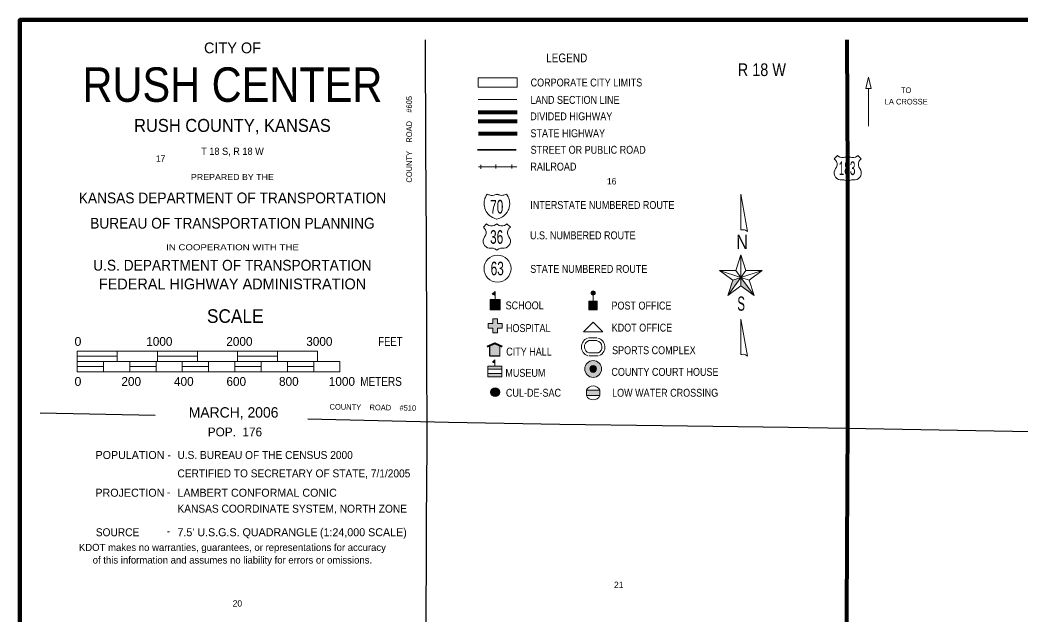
# Model space of a CAD drawing. Extents: x 291.99 to 296.49, y 2643.54 to 2647.48.
# Drawn here: x 291.988 to 294.354, y 2646.076 to 2647.482 of the extents above; entities that cross this region are included whole.
import ezdxf
from ezdxf.enums import TextEntityAlignment as Align

# ---------------------------------------------------------------- set-up
doc = ezdxf.new("R2010")
doc.units = 0
doc.header["$LTSCALE"] = 0.0061
doc.linetypes.add('LONG_DASHED', pattern=[7.5, 6, -1.5])
doc.linetypes.add('MEDIUM_DASHED', pattern=[4.5, 3, -1.5])
for name, color, linetype, lineweight in [('11', 7, 'Continuous', 80), ('14', 7, 'Continuous', 25), ('19', 7, 'Continuous', 13), ('35', 7, 'Continuous', 13), ('48', 7, 'Continuous', 106), ('49', 7, 'Continuous', 13), ('50', 7, 'Continuous', 13), ('51', 7, 'Continuous', 13)]:
    doc.layers.add(name, color=color, linetype=linetype, lineweight=lineweight)
doc.layers.add('45', color=7, linetype='Continuous')
doc.layers.add('46', color=7, linetype='Continuous')

msp = doc.modelspace()

# ---------------------------------------------------------------- hatches: boundary and pattern name
at = {"layer": '50'}
for points in [[(293.112311, 2646.830303), (293.105303, 2646.833144), (293.112311, 2646.839205)], [(293.344489, 2646.831197, 1), (293.344063, 2646.840998, 1)], [(293.100379, 2646.796402), (293.100379, 2646.820455), (293.124432, 2646.820455), (293.124432, 2646.796402)], [(293.33447, 2646.796402), (293.33447, 2646.816667), (293.353977, 2646.816667), (293.353977, 2646.796402)], [(293.107008, 2646.741856), (293.117992, 2646.741856), (293.117992, 2646.752652), (293.128788, 2646.752652), (293.128788, 2646.763636), (293.117992, 2646.763636), (293.117992, 2646.774621), (293.107008, 2646.774621), (293.107008, 2646.763636), (293.096023, 2646.763636), (293.096023, 2646.752652), (293.107008, 2646.752652)], [(293.111932, 2646.716856), (293.099621, 2646.711364), (293.099621, 2646.686553), (293.123674, 2646.686553), (293.123674, 2646.711364)], [(293.12822, 2646.662879), (293.12822, 2646.655303), (293.095455, 2646.655303), (293.095455, 2646.662879)], [(293.111932, 2646.669886), (293.111932, 2646.677462), (293.106061, 2646.672348)], [(293.364301, 2646.656705, 1), (293.324619, 2646.655478, 1)], [(293.352284, 2646.657932, 1), (293.336636, 2646.65425, 1)], [(293.12822, 2646.645076), (293.12822, 2646.6375), (293.095455, 2646.6375), (293.095455, 2646.645076)], [(293.122888, 2646.601349, 1), (293.102371, 2646.601349, 1)], [(293.328598, 2646.605682), (293.360417, 2646.605682), (293.360417, 2646.592992), (293.328598, 2646.592992)]]:
    msp.add_hatch(color=256, dxfattribs=at).paths.add_polyline_path(points)
at = {"layer": '51'}
for points in [[(293.662689, 2646.829735), (293.674811, 2646.866667), (293.694129, 2646.872917)], [(293.694129, 2646.872917), (293.694129, 2646.852652), (293.725379, 2646.829735)]]:
    msp.add_hatch(color=256, dxfattribs=at).paths.add_polyline_path(points)

# ---------------------------------------------------------------- linework, layer by layer
at = {"layer": '11'}
msp.add_lwpolyline([(293.922159, 2643.64697), (293.926136, 2643.899242), (293.934091, 2644.189962), (293.937311, 2644.565909), (293.940341, 2644.94375), (293.940152, 2645.332955), (293.94678, 2645.626894), (293.944886, 2646.083902), (293.94678, 2646.529545), (293.94678, 2647.11572), (293.945455, 2647.434848)], dxfattribs=at)
at = {"layer": '14'}
msp.add_line((292.035606, 2646.552462), (292.307955, 2646.546402), dxfattribs=at)
for points in [[(292.942045, 2644.615341), (292.943939, 2644.874432), (292.944886, 2645.089773), (292.947159, 2645.415909), (292.948674, 2645.677462), (292.949432, 2645.991098), (292.950379, 2646.295644), (292.951894, 2646.473106), (292.951136, 2646.716477), (292.950189, 2646.963447), (292.948674, 2647.182197), (292.947917, 2647.434848)], [(292.669318, 2646.538068), (293.002462, 2646.530492), (293.26572, 2646.525568), (293.507576, 2646.522159), (293.806439, 2646.517992), (293.946591, 2646.51572), (294.988447, 2646.497348), (295.32197, 2646.493182), (295.823485, 2646.485985)]]:
    msp.add_lwpolyline(points, dxfattribs=at)
at = {"layer": '19'}
msp.add_lwpolyline([(293.922538, 2647.161553), (293.914962, 2647.153788), (293.917992, 2647.150379), (293.920076, 2647.14697), (293.921402, 2647.142614), (293.921402, 2647.138258), (293.920076, 2647.133902), (293.917992, 2647.130303), (293.915909, 2647.126705), (293.914773, 2647.122348), (293.914773, 2647.117992), (293.915909, 2647.113447), (293.917992, 2647.110038), (293.921212, 2647.106818), (293.924811, 2647.104545), (293.928977, 2647.103409), (293.937879, 2647.103409), (293.942045, 2647.102273), (293.945644, 2647.100189), (293.94697, 2647.099432), (293.951326, 2647.102273), (293.955492, 2647.103409), (293.964015, 2647.103409), (293.96875, 2647.104545), (293.972348, 2647.106818), (293.975379, 2647.110038), (293.977652, 2647.113447), (293.978788, 2647.117992), (293.978788, 2647.122348), (293.977652, 2647.126705), (293.975379, 2647.130303), (293.973295, 2647.133902), (293.97197, 2647.138258), (293.97197, 2647.142614), (293.973295, 2647.14697), (293.975379, 2647.150379), (293.978788, 2647.153788), (293.970455, 2647.161553), (293.969129, 2647.160038), (293.965341, 2647.157765), (293.961174, 2647.156629), (293.956629, 2647.156629), (293.952462, 2647.157765), (293.948674, 2647.160038), (293.946402, 2647.161553), (293.944318, 2647.160038), (293.94053, 2647.157765), (293.936553, 2647.156629), (293.932008, 2647.156629), (293.927841, 2647.157765), (293.924242, 2647.160038)], close=True, dxfattribs=at)
at = {"layer": '35'}
msp.add_line((293.996212, 2647.320265), (293.996212, 2647.231061), dxfattribs=at)
msp.add_lwpolyline([(294.002083, 2647.320265), (293.996023, 2647.346591), (293.989773, 2647.320076)], close=True, dxfattribs=at)
at = {"layer": '48'}
msp.add_lwpolyline([(291.988258, 2643.599621), (291.988258, 2647.482197), (295.870833, 2647.482197), (295.870833, 2643.599621)], close=True, dxfattribs=at)
at = {"layer": '50', "linetype": 'MEDIUM_DASHED'}
msp.add_line((293.072159, 2647.29375), (293.163636, 2647.29375), dxfattribs=at)
at = {"layer": '50', "lineweight": 80}
for p, q in [((293.072159, 2647.264205), (293.164773, 2647.264205)), ((293.072159, 2647.242614), (293.164773, 2647.242614)), ((293.073106, 2647.213258), (293.164583, 2647.213258))]:
    msp.add_line(p, q, dxfattribs=at)
at = {"layer": '50', "lineweight": 35}
msp.add_line((293.071023, 2647.175), (293.1625, 2647.175), dxfattribs=at)
at = {"layer": '50'}
for p, q in [((293.073106, 2647.134848), (293.163636, 2647.134848)), ((293.078598, 2647.139394), (293.078598, 2647.130114)), ((293.114394, 2647.139962), (293.114394, 2647.130682)), ((293.151894, 2647.139962), (293.151894, 2647.130682)), ((293.1125, 2646.820455), (293.1125, 2646.830303)), ((293.344318, 2646.816098), (293.344318, 2646.831818)), ((293.353409, 2646.730114), (293.333144, 2646.730114)), ((293.353409, 2646.723295), (293.333144, 2646.723295)), ((293.333902, 2646.694508), (293.356439, 2646.694508)), ((293.333902, 2646.687311), (293.356439, 2646.687311)), ((293.111932, 2646.663068), (293.111932, 2646.669886)), ((293.328409, 2646.605871), (293.360227, 2646.605871)), ((293.360227, 2646.593182), (293.328409, 2646.593182))]:
    msp.add_line(p, q, dxfattribs=at)
at = {"layer": '50', "linetype": 'LONG_DASHED'}
msp.add_lwpolyline([(293.072348, 2647.344886), (293.164962, 2647.344886), (293.164962, 2647.323295), (293.072348, 2647.323295)], close=True, dxfattribs=at)
at = {"layer": '50'}
for points in [[(293.093561, 2647.069886), (293.091477, 2647.067045), (293.090152, 2647.064205), (293.089583, 2647.062121), (293.088447, 2647.060606), (293.088068, 2647.058144), (293.087311, 2647.05625), (293.086742, 2647.05322), (293.086364, 2647.049621), (293.086553, 2647.044318), (293.086932, 2647.040909), (293.088068, 2647.037689), (293.088447, 2647.035606), (293.089962, 2647.032008), (293.091288, 2647.028977), (293.09375, 2647.025379), (293.095265, 2647.023485), (293.09697, 2647.021402), (293.098485, 2647.020265), (293.1, 2647.018939), (293.101894, 2647.017614), (293.103598, 2647.016477), (293.105114, 2647.015341), (293.106629, 2647.014583), (293.108523, 2647.013447), (293.111742, 2647.012311), (293.11553, 2647.010985), (293.116667, 2647.010985), (293.120076, 2647.011932), (293.123674, 2647.012879), (293.126894, 2647.014583), (293.129924, 2647.016288), (293.132765, 2647.018371), (293.135606, 2647.020833), (293.138068, 2647.023674), (293.14072, 2647.026894), (293.142614, 2647.030114), (293.143371, 2647.031629), (293.144697, 2647.03428), (293.145833, 2647.038636), (293.146591, 2647.042803), (293.14697, 2647.04678), (293.14678, 2647.050947), (293.146591, 2647.053977), (293.146023, 2647.05625), (293.144697, 2647.060606), (293.143371, 2647.063826), (293.141288, 2647.067235), (293.139773, 2647.069886), (293.137879, 2647.069129), (293.134659, 2647.068182), (293.132955, 2647.067614), (293.131061, 2647.067235), (293.12803, 2647.067045), (293.124621, 2647.067614), (293.122727, 2647.067992), (293.120833, 2647.068182), (293.119508, 2647.06875), (293.117614, 2647.069318), (293.116667, 2647.069886), (293.11553, 2647.069318), (293.114015, 2647.06875), (293.112121, 2647.068182), (293.110417, 2647.067614), (293.106629, 2647.067045), (293.10303, 2647.067045), (293.100947, 2647.067614), (293.099242, 2647.067992), (293.097159, 2647.068371), (293.095265, 2647.069129)], [(293.092235, 2646.999811), (293.084659, 2646.992045), (293.087689, 2646.988636), (293.089773, 2646.985227), (293.091098, 2646.980871), (293.091098, 2646.976515), (293.089773, 2646.972159), (293.087689, 2646.968561), (293.085606, 2646.964962), (293.08447, 2646.960606), (293.08447, 2646.95625), (293.085606, 2646.951705), (293.087689, 2646.948295), (293.090909, 2646.945076), (293.094508, 2646.942803), (293.098674, 2646.941667), (293.107576, 2646.941667), (293.111742, 2646.94053), (293.115341, 2646.938447), (293.116667, 2646.937689), (293.117045, 2646.938447), (293.121023, 2646.94053), (293.125189, 2646.941667), (293.133712, 2646.941667), (293.138447, 2646.942803), (293.142045, 2646.945076), (293.145076, 2646.948295), (293.147348, 2646.951705), (293.148485, 2646.95625), (293.148485, 2646.960606), (293.147348, 2646.964962), (293.145076, 2646.968561), (293.142992, 2646.972159), (293.141667, 2646.976515), (293.141667, 2646.980871), (293.142992, 2646.985227), (293.145076, 2646.988636), (293.148485, 2646.992045), (293.140152, 2646.999811), (293.138826, 2646.998295), (293.135038, 2646.996023), (293.130871, 2646.994886), (293.126326, 2646.994886), (293.122159, 2646.996023), (293.118371, 2646.998295), (293.116667, 2646.999811), (293.114015, 2646.998295), (293.110227, 2646.996023), (293.10625, 2646.994886), (293.101705, 2646.994886), (293.097538, 2646.996023), (293.093939, 2646.998295)], [(293.112311, 2646.830303), (293.105303, 2646.833144), (293.112311, 2646.839205)], [(293.100379, 2646.796402), (293.100379, 2646.820455), (293.124432, 2646.820455), (293.124432, 2646.796402)], [(293.33447, 2646.796402), (293.33447, 2646.816667), (293.353977, 2646.816667), (293.353977, 2646.796402)], [(293.107008, 2646.741856), (293.117992, 2646.741856), (293.117992, 2646.752652), (293.128788, 2646.752652), (293.128788, 2646.763636), (293.117992, 2646.763636), (293.117992, 2646.774621), (293.107008, 2646.774621), (293.107008, 2646.763636), (293.096023, 2646.763636), (293.096023, 2646.752652), (293.107008, 2646.752652)], [(293.321402, 2646.744129), (293.344129, 2646.767045), (293.367045, 2646.744318)], [(293.111932, 2646.716856), (293.099621, 2646.711364), (293.099621, 2646.686553), (293.123674, 2646.686553), (293.123674, 2646.711364)], [(293.12822, 2646.662879), (293.12822, 2646.655303), (293.095455, 2646.655303), (293.095455, 2646.662879)], [(293.111932, 2646.669886), (293.111932, 2646.677462), (293.106061, 2646.672348)], [(293.12822, 2646.645076), (293.12822, 2646.6375), (293.095455, 2646.6375), (293.095455, 2646.645076)], [(293.328598, 2646.605682), (293.360417, 2646.605682), (293.360417, 2646.592992), (293.328598, 2646.592992)]]:
    msp.add_lwpolyline(points, close=True, dxfattribs=at)
at = {"layer": '50', "lineweight": 40}
msp.add_lwpolyline([(293.09375, 2646.70928), (293.111742, 2646.717235), (293.128788, 2646.70928)], dxfattribs=at)
at = {"layer": '50'}
for points in [[(293.103409, 2646.686932), (293.099432, 2646.686932), (293.099432, 2646.711742)], [(293.123485, 2646.711742), (293.123485, 2646.686932), (293.10322, 2646.686932)], [(293.12822, 2646.65322), (293.12822, 2646.655303), (293.095455, 2646.655303), (293.095455, 2646.645076), (293.12822, 2646.645076), (293.12822, 2646.653598)]]:
    msp.add_lwpolyline(points, dxfattribs=at)
for centre, radius in [((293.11816, 2646.89369), 0.031987), ((293.344276, 2646.836098), 0.004905), ((293.34446, 2646.656091), 0.01985), ((293.34446, 2646.656091), 0.008037)]:
    msp.add_circle(centre, radius, dxfattribs=at)
at = {"layer": '50', "lineweight": 25}
msp.add_circle((293.112629, 2646.601349), 0.010259, dxfattribs=at)
at = {"layer": '50'}
for centre, radius, start, end in [((293.339062, 2646.708323), 0.022283, 111.82978, 251.18127), ((293.349858, 2646.707694), 0.022283, 296.54144, 75.89292), ((293.339062, 2646.708431), 0.015332, 111.82978, 251.18127), ((293.349858, 2646.707802), 0.015332, 296.54144, 75.89292), ((293.344515, 2646.598336), 0.017521, 24.77119, 155.22881), ((293.344515, 2646.600423), 0.017521, 204.77119, 335.22881)]:
    msp.add_arc(centre, radius, start, end, dxfattribs=at)
at = {"layer": '51'}
for p, q in [((293.682197, 2646.889394), (293.694129, 2646.926136)), ((293.694129, 2646.926136), (293.706061, 2646.889394)), ((292.123864, 2646.686174), (292.218561, 2646.686174)), ((292.313258, 2646.686174), (292.407955, 2646.686174)), ((292.502652, 2646.686174), (292.597348, 2646.686174)), ((292.123864, 2646.661553), (292.185985, 2646.661553)), ((292.248106, 2646.661553), (292.310227, 2646.661553)), ((292.372348, 2646.661553), (292.43447, 2646.661553)), ((292.496591, 2646.661553), (292.558902, 2646.661553)), ((292.621023, 2646.661553), (292.683144, 2646.661553))]:
    msp.add_line(p, q, dxfattribs=at)
for points in [[(293.694129, 2646.985227), (293.694129, 2647.069697), (293.709659, 2646.981439), (293.707386, 2646.983333), (293.704924, 2646.984659), (293.702652, 2646.985606), (293.7, 2646.985795), (293.697159, 2646.985795)], [(293.694129, 2646.926136), (293.682197, 2646.889394), (293.694129, 2646.872917)], [(293.694129, 2646.926136), (293.694129, 2646.872917), (293.706061, 2646.889394)], [(293.643561, 2646.889394), (293.694129, 2646.872917), (293.674811, 2646.866667)], [(293.682197, 2646.889394), (293.643561, 2646.889394), (293.694129, 2646.872917)], [(293.662689, 2646.829735), (293.694129, 2646.872917), (293.694129, 2646.852652)], [(293.662689, 2646.829735), (293.674811, 2646.866667), (293.694129, 2646.872917)], [(293.744697, 2646.889394), (293.706061, 2646.889394), (293.694129, 2646.872917)], [(293.694129, 2646.872917), (293.713447, 2646.866667), (293.744697, 2646.889394)], [(293.694129, 2646.872917), (293.713447, 2646.866667), (293.725379, 2646.829735)], [(293.694129, 2646.872917), (293.694129, 2646.852652), (293.725379, 2646.829735)], [(293.694129, 2646.689962), (293.694129, 2646.774242), (293.709659, 2646.686174), (293.707576, 2646.688068), (293.704735, 2646.689583), (293.701515, 2646.690341), (293.699053, 2646.69072), (293.696023, 2646.690341)], [(292.123864, 2646.673864), (292.218561, 2646.673864), (292.218561, 2646.698485), (292.123864, 2646.698485)], [(292.218561, 2646.673864), (292.313258, 2646.673864), (292.313258, 2646.698485), (292.218561, 2646.698485)], [(292.313258, 2646.673864), (292.407955, 2646.673864), (292.407955, 2646.698485), (292.313258, 2646.698485)], [(292.407955, 2646.673864), (292.502652, 2646.673864), (292.502652, 2646.698485), (292.407955, 2646.698485)], [(292.502652, 2646.673864), (292.597348, 2646.673864), (292.597348, 2646.698485), (292.502652, 2646.698485)], [(292.597348, 2646.673864), (292.692045, 2646.673864), (292.692045, 2646.698485), (292.597348, 2646.698485)], [(292.123864, 2646.649242), (292.185985, 2646.649242), (292.185985, 2646.673864), (292.123864, 2646.673864)], [(292.185985, 2646.649242), (292.248106, 2646.649242), (292.248106, 2646.673864), (292.185985, 2646.673864)], [(292.248106, 2646.649242), (292.310227, 2646.649242), (292.310227, 2646.673864), (292.248106, 2646.673864)], [(292.310227, 2646.649242), (292.372348, 2646.649242), (292.372348, 2646.673864), (292.310227, 2646.673864)], [(292.372348, 2646.649242), (292.43447, 2646.649242), (292.43447, 2646.673864), (292.372348, 2646.673864)], [(292.43447, 2646.649242), (292.496591, 2646.649242), (292.496591, 2646.673864), (292.43447, 2646.673864)], [(292.496591, 2646.649242), (292.558902, 2646.649242), (292.558902, 2646.673864), (292.496591, 2646.673864)], [(292.558902, 2646.649242), (292.621023, 2646.649242), (292.621023, 2646.673864), (292.558902, 2646.673864)], [(292.621023, 2646.649242), (292.683144, 2646.649242), (292.683144, 2646.673864), (292.621023, 2646.673864)], [(292.683144, 2646.649242), (292.745265, 2646.649242), (292.745265, 2646.673864), (292.683144, 2646.673864)]]:
    msp.add_lwpolyline(points, close=True, dxfattribs=at)
for points in [[(293.674811, 2646.866667), (293.643561, 2646.889394), (293.682197, 2646.889394), (293.694129, 2646.926136)], [(293.706061, 2646.889394), (293.744697, 2646.889394), (293.713447, 2646.866667)], [(293.694129, 2646.852652), (293.662689, 2646.829735), (293.674811, 2646.866667)], [(293.713447, 2646.866667), (293.725379, 2646.829735), (293.694129, 2646.852652)]]:
    msp.add_lwpolyline(points, dxfattribs=at)

# ---------------------------------------------------------------- texts
at = {"layer": '19', "width": 0.55}
msp.add_text('183', height=0.0322, dxfattribs=at).set_placement((293.945265, 2647.115152), align=Align.CENTER)
at = {"layer": '35', "width": 0.9}
msp.add_text('TO', height=0.01326, dxfattribs=at).set_placement((294.085133, 2647.30928), align=Align.CENTER)
at = {"layer": '35'}
msp.add_text('LA CROSSE', height=0.01326, dxfattribs=at).set_placement((294.085133, 2647.282197), align=Align.CENTER)
at = {"layer": '45'}
for s, p in [('17', (292.320928, 2647.14678)), ('16', (293.388258, 2647.092803)), ('21', (293.404924, 2646.1375)), ('20', (292.502652, 2646.093561))]:
    msp.add_text(s, height=0.01496, dxfattribs=at).set_placement(p, align=Align.CENTER)
at = {"layer": '46', "width": 0.85}
msp.add_text('R 18 W', height=0.03011, dxfattribs=at).set_placement((293.743561, 2647.349432), align=Align.CENTER)
at = {"layer": '49'}
for s, rotation, p in [('COUNTY    ROAD    #605', 90, (292.91572, 2647.199716)), ('COUNTY    ROAD    #510', 359.097, (292.823096, 2646.558465))]:
    msp.add_text(s, height=0.01326, rotation=rotation, dxfattribs=at).set_placement(p, align=Align.CENTER)
at = {"layer": '50'}
for s, height, width, p in [('LEGEND', 0.02083, 0.85, (293.281913, 2647.382008)), ('CORPORATE CITY LIMITS', 0.01875, 0.85, (293.328504, 2647.324811)), ('LAND SECTION LINE', 0.01875, 0.85, (293.301515, 2647.283712)), ('DIVIDED HIGHWAY', 0.01875, 0.85, (293.292614, 2647.244886)), ('STATE HIGHWAY', 0.01875, 0.85, (293.284375, 2647.204735)), ('STREET OR PUBLIC ROAD', 0.01875, 0.85, (293.332576, 2647.16553)), ('RAILROAD', 0.01875, 0.85, (293.250379, 2647.125758)), ('70', 0.0322, 0.65, (293.116288, 2647.024053)), ('INTERSTATE NUMBERED ROUTE', 0.01875, 0.85, (293.366193, 2647.034848)), ('36', 0.0322, 0.65, (293.116098, 2646.952462)), ('U.S. NUMBERED ROUTE', 0.01875, 0.85, (293.319886, 2646.963068)), ('63', 0.0322, 0.65, (293.117424, 2646.877841)), ('STATE NUMBERED ROUTE', 0.01875, 0.85, (293.334091, 2646.883523)), ('SCHOOL', 0.01875, 0.85, (293.182386, 2646.797159)), ('POST OFFICE', 0.01875, 0.85, (293.458807, 2646.79678)), ('HOSPITAL', 0.01875, 0.85, (293.190814, 2646.743371)), ('KDOT OFFICE', 0.01875, 0.85, (293.459848, 2646.744508)), ('CITY HALL', 0.01875, 0.85, (293.192614, 2646.687879)), ('SPORTS COMPLEX', 0.01875, 0.85, (293.488068, 2646.691098)), ('MUSEUM', 0.01875, 0.85, (293.184091, 2646.6375)), ('COUNTY COURT HOUSE', 0.01875, 0.85, (293.514299, 2646.639773)), ('CUL-DE-SAC', 0.01875, 0.85, (293.20322, 2646.590341)), ('LOW WATER CROSSING', 0.01875, 0.85, (293.514773, 2646.590341))]:
    msp.add_text(s, height=height, dxfattribs=dict(at, width=width)).set_placement(p, align=Align.CENTER)
at = {"layer": '51'}
for s, height, p in [('CITY OF', 0.02557, (292.491098, 2647.403409)), ('FEDERAL HIGHWAY ADMINISTRATION', 0.02557, (292.491098, 2646.844508)), ('KDOT makes no warranties, guarantees, or representations for accuracy', 0.01688, (292.490814, 2646.225189)), ('of this information and assumes no liability for errors or omissions.', 0.01688, (292.490814, 2646.195455))]:
    msp.add_text(s, height=height, dxfattribs=at).set_placement(p, align=Align.CENTER)
for s, height, width, p in [('RUSH CENTER', 0.08163, 0.9, (292.490909, 2647.288447)), ('RUSH COUNTY, KANSAS', 0.03068, 0.95, (292.490909, 2647.217235)), ('T 18 S, R 18 W', 0.01705, 0.95, (292.491004, 2647.162879)), ('PREPARED BY THE', 0.0142, 1.1, (292.490814, 2647.103409)), ('KANSAS DEPARTMENT OF TRANSPORTATION', 0.02557, 0.95, (292.491004, 2647.048106)), ('BUREAU OF TRANSPORTATION PLANNING', 0.02557, 0.95, (292.490909, 2646.988258)), ('N', 0.03375, 0.85, (293.696686, 2646.940152)), ('IN COOPERATION WITH THE', 0.0142, 1.2, (292.491098, 2646.937121)), ('U.S. DEPARTMENT OF TRANSPORTATION', 0.02557, 0.95, (292.490814, 2646.888826)), ('S', 0.03375, 0.6, (293.694602, 2646.793939))]:
    msp.add_text(s, height=height, dxfattribs=dict(at, width=width)).set_placement(p, align=Align.CENTER)
for s, height, width, p in [('SCALE', 0.0322, 0.95, (292.430492, 2646.765152)), ('0', 0.02083, 1.05, (292.117235, 2646.710795)), ('FEET', 0.02083, 0.8, (292.836174, 2646.710795)), ('0', 0.02083, 1.05, (292.117235, 2646.616098)), ('METERS', 0.02083, 0.85, (292.793182, 2646.616098)), ('U.S. BUREAU OF THE CENSUS 2000', 0.0189, 0.95, (292.360795, 2646.442992)), ('CERTIFIED TO SECRETARY OF STATE, 7/1/2005', 0.0189, 0.95, (292.360795, 2646.399432)), ('KANSAS COORDINATE SYSTEM,', 0.01894, 0.95, (292.360795, 2646.315909)), ('NORTH ZONE', 0.01894, 0.95, (292.744886, 2646.315909)), ('SOURCE ', 0.01894, 0.95, (292.167614, 2646.260038))]:
    msp.add_text(s, height=height, dxfattribs=dict(at, width=width)).set_placement(p)
for s, height, p in [('1000', 0.02083, (292.286932, 2646.710795)), ('2000', 0.02083, (292.476326, 2646.710795)), ('3000', 0.02083, (292.66553, 2646.710795)), ('200', 0.02083, (292.22822, 2646.616098)), ('400', 0.02083, (292.352652, 2646.616098)), ('600', 0.02083, (292.476705, 2646.616098)), ('800', 0.02083, (292.601136, 2646.616098)), ('1000', 0.02083, (292.718939, 2646.616098)), ('MARCH, 2006', 0.02462, (292.3875, 2646.540909)), ('POP.  176', 0.02083, (292.432576, 2646.496591)), ('POPULATION -', 0.0189, (292.167045, 2646.442992)), ('PROJECTION ', 0.01894, (292.166667, 2646.353598)), ('LAMBERT CONFORMAL CONIC', 0.01894, (292.360795, 2646.353598)), ('-', 0.01894, (292.335795, 2646.355114)), ("7.5' U.S.G.S. QUADRANGLE", 0.01894, (292.360795, 2646.260038)), ('(1:24,000 SCALE)', 0.01894, (292.697917, 2646.260038)), ('-', 0.01894, (292.335417, 2646.263447))]:
    msp.add_text(s, height=height, dxfattribs=at).set_placement(p)

doc.saveas('drawing.dxf')
